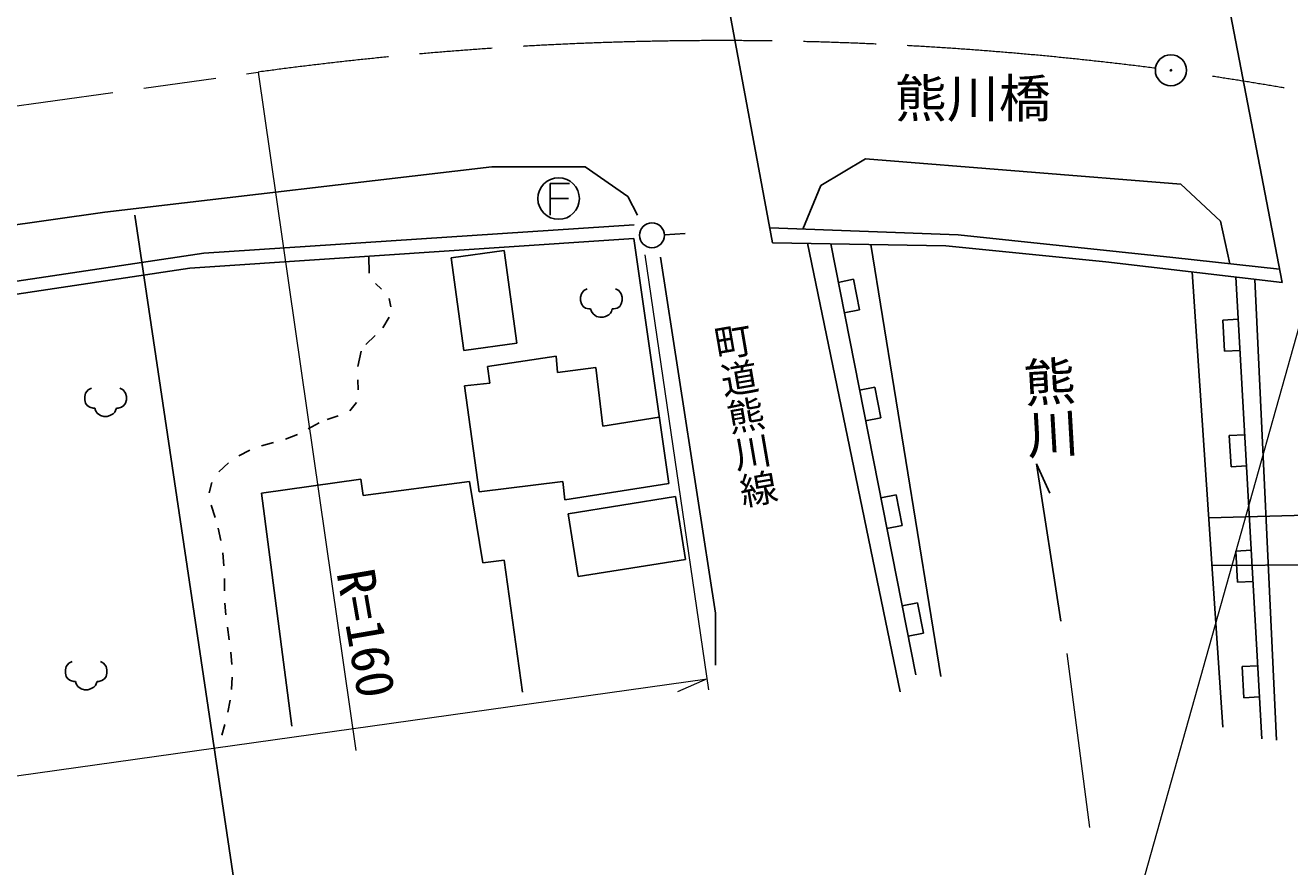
# Model space of a CAD drawing. Units: millimetres, scale not verified. Extents: x 40000 to 680000, y 20000 to 380000.
# Drawn here: x 212660 to 273522, y 264706 to 305198 of the extents above; entities that cross this region are included whole.
import ezdxf
from ezdxf.enums import TextEntityAlignment as Align

# ---------------------------------------------------------------- set-up
doc = ezdxf.new("R2010")
doc.units = ezdxf.units.MM
doc.header["$LTSCALE"] = 1000
doc.linetypes.add('CHAIN', pattern=[18.5, 12, -1.5, 3.5, -1.5])
for name, color, linetype, lineweight in [('M-BGD', 7, 'Continuous', 25), ('M-BMK', 2, 'CHAIN', 13), ('M-BMK-HTXT', 7, 'Continuous', 13), ('M-BMK-SRVR', 3, 'Continuous', 25), ('M-STR-HTXT', 7, 'Continuous', 13), ('M-STR-STR1', 1, 'Continuous', 25), ('M-STR-STRC', 7, 'Continuous', 25)]:
    doc.layers.add(name, color=color, linetype=linetype, lineweight=lineweight)
doc.styles.add('@ＭＳ ゴシック', font='')
doc.styles.add('ＭＳ ゴシック', font='')
doc.styles.get('@ＭＳ ゴシック').set_extended_font_data('@MS Gothic')
doc.styles.get('ＭＳ ゴシック').set_extended_font_data('MS Gothic')

msp = doc.modelspace()

# ---------------------------------------------------------------- linework, layer by layer
at = {"layer": 'M-BGD'}
for p, q in [((237932, 297580), (237932, 296060)), ((237932, 297580), (238852, 297580)), ((237932, 296860), (238812, 296860)), ((221248, 294229), (241965, 295602)), ((220574, 293504), (241944, 294937)), ((241944, 294937), (243632, 283143)), ((243424, 295121), (244423, 295171)), ((254778, 273115), (250308, 294706)), ((251427, 294686), (255523, 273935)), ((256726, 273852), (253366, 294650)), ((103638, 276662), (221248, 294229)), ((229190, 294082), (229215, 293266)), ((235703, 294363), (233157, 294015)), ((233157, 294015), (233767, 289551)), ((236314, 289900), (235703, 294363)), ((243237, 294038), (245876, 276901)), ((103823, 276076), (220574, 293504)), ((229519, 292773), (229807, 292502)), ((252529, 292973), (251793, 292828)), ((252820, 291501), (252529, 292973)), ((268830, 293328), (270305, 271428)), ((272183, 270853), (270935, 293078)), ((271844, 292970), (272885, 270792)), ((239430, 292268), (239390, 292108)), ((239550, 292428), (239430, 292268)), ((239710, 292508), (239550, 292428)), ((241230, 292428), (241070, 292508)), ((241350, 292268), (241230, 292428)), ((241390, 292108), (241350, 292268)), ((230175, 292046), (230263, 291656)), ((239390, 292108), (239390, 291948)), ((239390, 291948), (239430, 291788)), ((239430, 291788), (239510, 291668)), ((239510, 291668), (239630, 291588)), ((239630, 291588), (239790, 291548)), ((239790, 291548), (239870, 291548)), ((239870, 291548), (239910, 291428)), ((240870, 291428), (240910, 291548)), ((240910, 291548), (240990, 291548)), ((240990, 291548), (241150, 291588)), ((241150, 291588), (241270, 291668)), ((241270, 291668), (241350, 291788)), ((241350, 291788), (241390, 291948)), ((241390, 291948), (241390, 292108)), ((230176, 291152), (229869, 290638)), ((239910, 291428), (239990, 291308)), ((239990, 291308), (240150, 291188)), ((240150, 291188), (240310, 291148)), ((240310, 291148), (240470, 291148)), ((240470, 291148), (240590, 291188)), ((240590, 291188), (240750, 291268)), ((240750, 291268), (240830, 291348)), ((240830, 291348), (240870, 291428)), ((252084, 291356), (252820, 291501)), ((271049, 291049), (270300, 291007)), ((270300, 291007), (270385, 289509)), ((229500, 290263), (229058, 289837)), ((233767, 289551), (236314, 289900)), ((228834, 289513), (228660, 288772)), ((234916, 288783), (238212, 289271)), ((238212, 289271), (238285, 288490)), ((270385, 289509), (271133, 289551)), ((235013, 287977), (234916, 288783)), ((238285, 288490), (240116, 288734)), ((240116, 288734), (240458, 285902)), ((228674, 288141), (228689, 287656)), ((233793, 287855), (235013, 287977)), ((215564, 287495), (215524, 287335)), ((215524, 287335), (215524, 287175)), ((215684, 287655), (215564, 287495)), ((215844, 287735), (215684, 287655)), ((217364, 287655), (217204, 287735)), ((217484, 287495), (217364, 287655)), ((217524, 287335), (217484, 287495)), ((217524, 287175), (217524, 287335)), ((234501, 282752), (233793, 287855)), ((253553, 287785), (252817, 287640)), ((253844, 286314), (253553, 287785)), ((215524, 287175), (215564, 287015)), ((215564, 287015), (215644, 286895)), ((215644, 286895), (215764, 286815)), ((215764, 286815), (215924, 286775)), ((215924, 286775), (216004, 286775)), ((216004, 286775), (216044, 286655)), ((217004, 286655), (217044, 286775)), ((217044, 286775), (217124, 286775)), ((217124, 286775), (217284, 286815)), ((217284, 286815), (217404, 286895)), ((217404, 286895), (217484, 287015)), ((217484, 287015), (217524, 287175)), ((228608, 287053), (228282, 286652)), ((216044, 286655), (216124, 286535)), ((216124, 286535), (216284, 286415)), ((216284, 286415), (216444, 286375)), ((216444, 286375), (216604, 286375)), ((216604, 286375), (216724, 286415)), ((216724, 286415), (216884, 286495)), ((216884, 286495), (216964, 286575)), ((216964, 286575), (217004, 286655)), ((226810, 286067), (226279, 285781)), ((227717, 286406), (227195, 286235)), ((240458, 285902), (243175, 286332)), ((253108, 286168), (253844, 286314)), ((225763, 285507), (225181, 285286)), ((271361, 285493), (270612, 285451)), ((270612, 285451), (270697, 283953)), ((224608, 285120), (224027, 284953)), ((223471, 284749), (222937, 284479)), ((222437, 284135), (221977, 283703)), ((262498, 276529), (261334, 284096)), ((261334, 284096), (261977, 282677)), ((270697, 283953), (271445, 283995)), ((221634, 283196), (221514, 282692)), ((228818, 283361), (224027, 282681)), ((228918, 282571), (228818, 283361)), ((234048, 283251), (228918, 282571)), ((234688, 279331), (234048, 283251)), ((238529, 283240), (234501, 282752)), ((238627, 282361), (238529, 283240)), ((243632, 283143), (238627, 282361)), ((224027, 282681), (225483, 271474)), ((243956, 282514), (238798, 281690)), ((244438, 279497), (243956, 282514)), ((254577, 282597), (253841, 282452)), ((254868, 281126), (254577, 282597)), ((221600, 282107), (221792, 281511)), ((238798, 281690), (239280, 278673)), ((269628, 281490), (275507, 281653)), ((221947, 280993), (222079, 280404)), ((254132, 280981), (254868, 281126)), ((222164, 279818), (222219, 279181)), ((235718, 279451), (234688, 279331)), ((236586, 273109), (235718, 279451)), ((239280, 278673), (244438, 279497)), ((271673, 279937), (270924, 279895)), ((270924, 279895), (271009, 278397)), ((269782, 279205), (275651, 279238)), ((222242, 278582), (222248, 277981)), ((271009, 278397), (271757, 278439)), ((222267, 277381), (222314, 276822)), ((255601, 277410), (254865, 277264)), ((255892, 275938), (255601, 277410)), ((245876, 276901), (245876, 274410)), ((222390, 276227), (222474, 275632)), ((255156, 275793), (255892, 275938)), ((214752, 274500), (214632, 274340)), ((214912, 274580), (214752, 274500)), ((216432, 274500), (216272, 274580)), ((216552, 274340), (216432, 274500)), ((222548, 275031), (222597, 274430)), ((214632, 274340), (214592, 274180)), ((214592, 274180), (214592, 274020)), ((214592, 274020), (214632, 273860)), ((216592, 274180), (216552, 274340)), ((216552, 273860), (216592, 274020)), ((216592, 274020), (216592, 274180)), ((271985, 274380), (271236, 274338)), ((271236, 274338), (271321, 272841)), ((214632, 273860), (214712, 273740)), ((214712, 273740), (214832, 273660)), ((214832, 273660), (214992, 273620)), ((214992, 273620), (215072, 273620)), ((215072, 273620), (215112, 273500)), ((215112, 273500), (215192, 273380)), ((215192, 273380), (215352, 273260)), ((215792, 273260), (215952, 273340)), ((215952, 273340), (216032, 273420)), ((216032, 273420), (216072, 273500)), ((216072, 273500), (216112, 273620)), ((216112, 273620), (216192, 273620)), ((216192, 273620), (216352, 273660)), ((216352, 273660), (216472, 273740)), ((216472, 273740), (216552, 273860)), ((222613, 273829), (222586, 273231)), ((215352, 273260), (215512, 273220)), ((215512, 273220), (215672, 273220)), ((215672, 273220), (215792, 273260)), ((222523, 272726), (222409, 272138)), ((271321, 272841), (272069, 272883)), ((222267, 271553), (222128, 271035))]:
    msp.add_line(p, q, dxfattribs=at)
for centre, radius in [((238332, 296860), 1000), ((242825, 295091), 600)]:
    msp.add_circle(centre, radius, dxfattribs=at)
at = {"layer": 'M-BMK'}
msp.add_line((168344, 295206), (223868, 302944), dxfattribs=at)
for centre, radius, start, end in [((246166, 139817), 164644, 82.70881, 97.78381), ((243823, 131638), 173064, 69.6127, 81.78641)]:
    msp.add_arc(centre, radius, start, end, dxfattribs=at)
at = {"layer": 'M-BMK-HTXT'}
msp.add_line((262793, 274966), (263885, 266598), dxfattribs=at)
at = {"layer": 'M-BMK-SRVR'}
for radius in [750, 30]:
    msp.add_circle((267805, 303033), radius, dxfattribs=at)
at = {"layer": 'M-STR-HTXT'}
for p, q in [((223868, 302944), (228568, 270301)), ((245555, 273225), (242503, 294159)), ((265836, 261768), (274405, 292224)), ((71327, 249298), (245479, 273744)), ((245479, 273744), (244052, 273120))]:
    msp.add_line(p, q, dxfattribs=at)
at = {"layer": 'M-STR-STR1'}
for p, q in [((248630, 294737), (244951, 314474)), ((269360, 312530), (273154, 292815)), ((248498, 295446), (257560, 295114)), ((248630, 294737), (256968, 294585)), ((264674, 293822), (256968, 294585)), ((257560, 295114), (267898, 294030)), ((267898, 294030), (273029, 293461)), ((273154, 292815), (264674, 293822))]:
    msp.add_line(p, q, dxfattribs=at)
at = {"layer": 'M-STR-STRC'}
for p, q in [((216492, 296200), (235124, 298394)), ((235124, 298394), (239607, 298394)), ((239607, 298394), (241657, 296964)), ((250956, 297488), (253102, 298776)), ((253102, 298776), (268284, 297557)), ((250094, 295388), (250956, 297488)), ((268284, 297557), (270191, 295764)), ((241657, 296964), (242134, 296058)), ((75285, 276283), (216492, 296200)), ((217934, 296060), (223001, 262009)), ((270191, 295764), (270647, 293725))]:
    msp.add_line(p, q, dxfattribs=at)

# ---------------------------------------------------------------- texts
at = {"layer": 'M-BMK-HTXT', "style": '@ＭＳ ゴシック'}
for s, height, rotation, p in [('町道熊川線', 1320, 279.8, (245513, 290699)), ('熊川', 1833, 273.3, (260400, 289234))]:
    msp.add_text(s, height=height, rotation=rotation, dxfattribs=at).set_placement(p, align=Align.BOTTOM_LEFT)
at = {"layer": 'M-STR-HTXT', "style": 'ＭＳ ゴシック'}
msp.add_text('R=160', height=1833, rotation=279.8, dxfattribs=at).set_placement((227095, 278767), align=Align.BOTTOM_LEFT)
at = {"layer": 'M-STR-STR1', "style": 'ＭＳ ゴシック'}
msp.add_text('熊川橋', height=1833, dxfattribs=at).set_placement((254520, 300218), align=Align.BOTTOM_LEFT)

doc.saveas('drawing.dxf')
